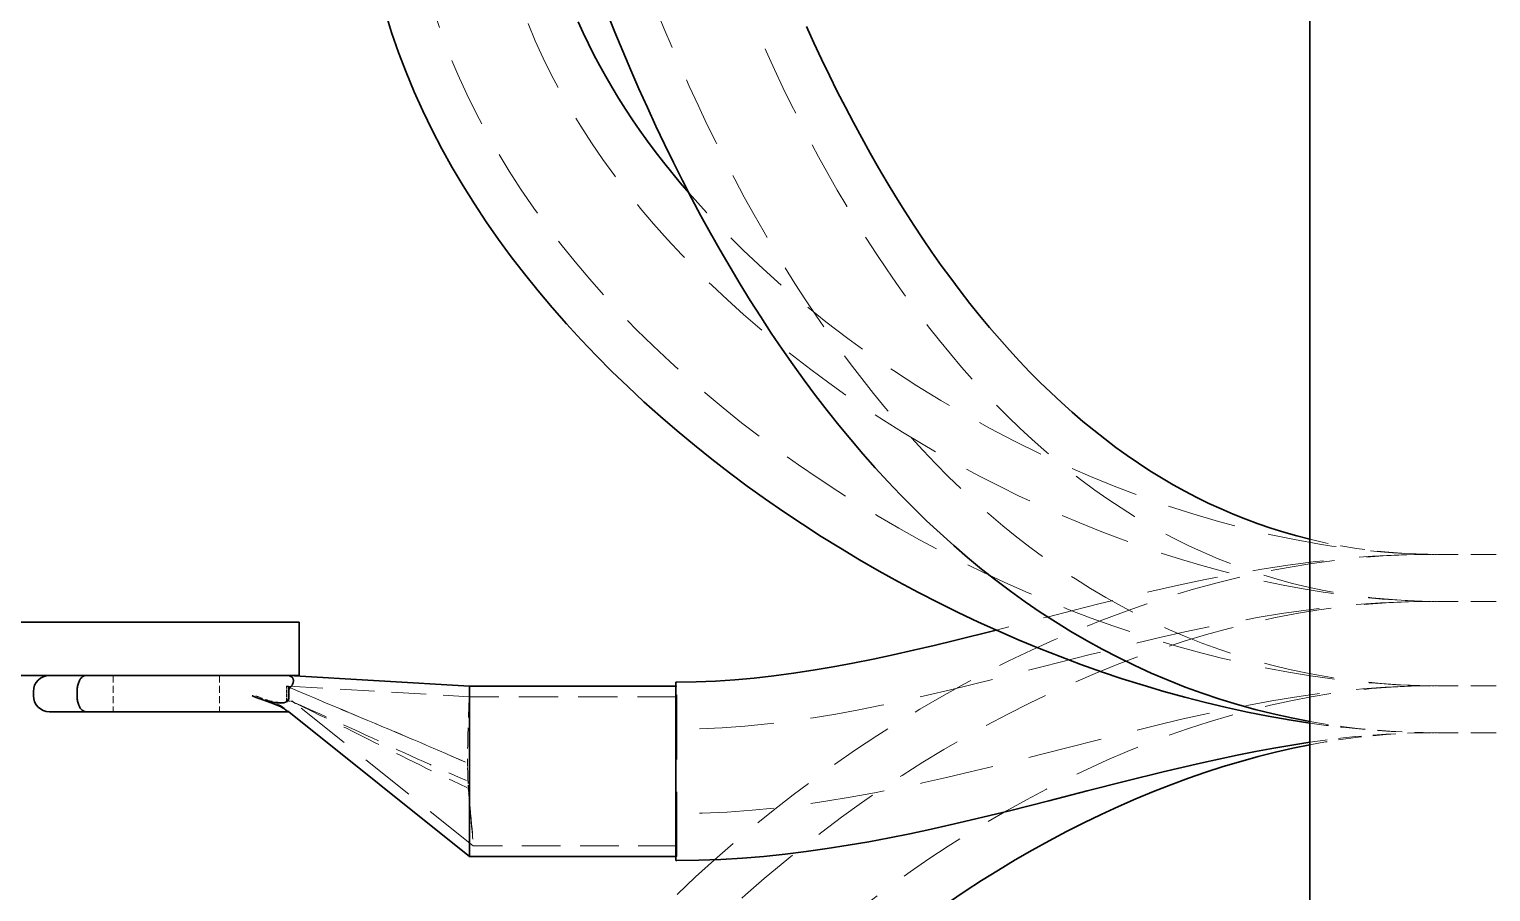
# Model space of a CAD drawing. Header units: millimetres. Extents: x -116965 to 323937, y 291661 to 566926.
# Drawn here: x -25512.6 to -25375.2, y 325313.7 to 325394.7 of the extents above; entities that cross this region are included whole.
import ezdxf

# ---------------------------------------------------------------- set-up
doc = ezdxf.new("R2010")
doc.units = ezdxf.units.MM
doc.linetypes.add('DASHED', pattern=[0.75, 0.5, -0.25])
doc.layers.add('Hidden Edges(Schneider)', color=7, linetype='DASHED', lineweight=18)
doc.layers.add('Visible Edges(Schneider)', color=7, linetype='Continuous', lineweight=35)

msp = doc.modelspace()

# ---------------------------------------------------------------- linework, layer by layer
at = {"layer": 'Hidden Edges(Schneider)', "ltscale": 0.309426}
for p, q in [((-25380.080775, 325345.401279), (-25380.8937, 325345.401279)), ((-25380.080775, 325340.988029), (-25380.8937, 325340.988029)), ((-25380.080775, 325333.050529), (-25380.8937, 325333.050529)), ((-25380.080775, 325328.637279), (-25380.8937, 325328.637279))]:
    msp.add_line(p, q, dxfattribs=at)
at = {"layer": 'Hidden Edges(Schneider)', "ltscale": 4.759339}
for p, q in [((-25367.580775, 325345.401279), (-25380.080775, 325345.401279)), ((-25367.580775, 325340.988029), (-25380.080775, 325340.988029)), ((-25367.580775, 325333.050529), (-25380.080775, 325333.050529)), ((-25367.580775, 325328.637279), (-25380.080775, 325328.637279))]:
    msp.add_line(p, q, dxfattribs=at)
at = {"layer": 'Hidden Edges(Schneider)', "ltscale": 1.294467}
for p, q in [((-25504.737237, 325334.019279), (-25504.737237, 325330.619279)), ((-25494.737237, 325334.019279), (-25494.737237, 325330.619279))]:
    msp.add_line(p, q, dxfattribs=at)
at = {"layer": 'Hidden Edges(Schneider)', "ltscale": 4.950275}
msp.add_line((-25488.266559, 325333.019279), (-25488.442102, 325333.019279), dxfattribs=at)
at = {"layer": 'Hidden Edges(Schneider)', "ltscale": 0.013691}
msp.add_line((-25488.408842, 325333.004936), (-25488.442102, 325333.019279), dxfattribs=at)
at = {"layer": 'Hidden Edges(Schneider)', "ltscale": 0.532957}
for p, q in [((-25488.442101, 325331.619279), (-25488.442101, 325333.019279)), ((-25488.266624, 325333.019279), (-25488.266624, 325331.619279))]:
    msp.add_line(p, q, dxfattribs=at)
at = {"layer": 'Hidden Edges(Schneider)'}
for p, q in [((-25488.408606, 325333.004834), (-25488.408842, 325333.004936)), ((-25491.636527, 325332.103629), (-25491.636756, 325332.103728))]:
    msp.add_line(p, q, dxfattribs=at)
at = {"layer": 'Hidden Edges(Schneider)', "ltscale": 6.483926}
msp.add_line((-25488.266624, 325333.019279), (-25471.266624, 325332.019279), dxfattribs=at)
at = {"layer": 'Hidden Edges(Schneider)', "ltscale": 0.037976}
for p, q in [((-25451.737237, 325333.019279), (-25451.837237, 325333.019279)), ((-25451.737237, 325328.988029), (-25451.837237, 325328.988029)), ((-25451.737237, 325321.050529), (-25451.837237, 325321.050529)), ((-25451.737237, 325317.019279), (-25451.837237, 325317.019279))]:
    msp.add_line(p, q, dxfattribs=at)
at = {"layer": 'Hidden Edges(Schneider)', "ltscale": 12.153163}
msp.add_line((-25451.737237, 325317.019279), (-25451.737237, 325333.019279), dxfattribs=at)
at = {"layer": 'Hidden Edges(Schneider)', "ltscale": 0.012599}
msp.add_line((-25488.408748, 325331.619279), (-25488.442101, 325331.619279), dxfattribs=at)
at = {"layer": 'Hidden Edges(Schneider)', "ltscale": 0.154332}
msp.add_line((-25488.408747, 325331.619279), (-25488.026297, 325331.619279), dxfattribs=at)
at = {"layer": 'Hidden Edges(Schneider)', "ltscale": 5.089106}
msp.add_line((-25487.886293, 325331.619279), (-25488.026297, 325331.619279), dxfattribs=at)
at = {"layer": 'Hidden Edges(Schneider)', "ltscale": 0.133387}
msp.add_line((-25487.886456, 325331.619279), (-25487.612764, 325331.400326), dxfattribs=at)
at = {"layer": 'Hidden Edges(Schneider)', "ltscale": 10.360538}
msp.add_line((-25470.886462, 325318.019284), (-25487.612764, 325331.400326), dxfattribs=at)
at = {"layer": 'Hidden Edges(Schneider)', "ltscale": 7.435814}
msp.add_line((-25451.737237, 325332.019279), (-25471.266624, 325332.019279), dxfattribs=at)
at = {"layer": 'Hidden Edges(Schneider)', "ltscale": 0.02882}
msp.add_line((-25488.237237, 325330.619279), (-25488.302285, 325330.650941), dxfattribs=at)
at = {"layer": 'Hidden Edges(Schneider)', "ltscale": 7.291061}
msp.add_line((-25451.737237, 325318.019279), (-25470.886451, 325318.019279), dxfattribs=at)
at = {"layer": 'Hidden Edges(Schneider)', "ltscale": 13.300804, "flags": 128}
msp.add_lwpolyline([(-25380.080777, 325333.050537), (-25381.906511, 325333.075027), (-25383.713437, 325333.148193), (-25385.501424, 325333.269596), (-25387.270318, 325333.438739), (-25389.020025, 325333.655204), (-25390.750352, 325333.918495), (-25392.461187, 325334.228134), (-25394.152337, 325334.583549), (-25395.823652, 325334.984188), (-25397.474996, 325335.42942), (-25399.106237, 325335.918712), (-25400.717183, 325336.451454), (-25402.30774, 325337.026996), (-25403.877813, 325337.644691), (-25405.427324, 325338.303852), (-25406.956197, 325339.003792), (-25408.464376, 325339.743862), (-25409.951802, 325340.523357), (-25411.418458, 325341.341591), (-25412.864381, 325342.197838), (-25414.289647, 325343.09143), (-25415.694276, 325344.021663), (-25417.078305, 325344.987831), (-25418.441812, 325345.989265), (-25419.78489, 325347.025242), (-25421.107694, 325348.095131), (-25422.410356, 325349.198284), (-25423.693029, 325350.334053), (-25424.955827, 325351.50177), (-25426.198903, 325352.700805), (-25427.422429, 325353.930511), (-25428.626577, 325355.190277), (-25429.811536, 325356.479511), (-25430.97746, 325357.797661), (-25432.124578, 325359.144134), (-25433.253042, 325360.51836), (-25434.363042, 325361.919727), (-25435.45477, 325363.347683), (-25436.528407, 325364.801655), (-25437.584144, 325366.281128), (-25438.622152, 325367.785549), (-25439.642612, 325369.314422), (-25440.645705, 325370.867214), (-25441.631604, 325372.44339), (-25442.60048, 325374.042415), (-25443.552514, 325375.663814), (-25444.487878, 325377.307014), (-25445.406753, 325378.9715), (-25446.309291, 325380.656795), (-25447.195655, 325382.362404), (-25448.065997, 325384.08781), (-25448.92048, 325385.832519), (-25449.759246, 325387.596016), (-25450.582458, 325389.377823), (-25451.390268, 325391.177406), (-25452.182809, 325392.994308), (-25452.960244, 325394.828033), (-25453.722688, 325396.678047), (-25454.470302, 325398.543892), (-25455.20321, 325400.425052), (-25455.921575, 325402.321033), (-25456.62552, 325404.231357), (-25457.990657, 325408.093033), (-25459.299632, 325412.006092), (-25460.553447, 325415.966606), (-25461.753093, 325419.970588), (-25462.899591, 325424.01411), (-25463.993913, 325428.093185), (-25465.036994, 325432.203846), (-25466.029731, 325436.342125), (-25466.973039, 325440.504036), (-25467.867814, 325444.685554), (-25468.714963, 325448.882751), (-25469.515382, 325453.091621), (-25470.269967, 325457.308159), (-25470.979568, 325461.528358), (-25471.645032, 325465.748214), (-25472.267219, 325469.96376), (-25472.846996, 325474.170913), (-25473.385211, 325478.365669), (-25473.882715, 325482.544098), (-25474.340345, 325486.702118), (-25474.758941, 325490.835685), (-25475.139314, 325494.940834), (-25475.482312, 325499.013557), (-25475.788757, 325503.049812), (-25476.059486, 325507.045555), (-25476.295329, 325510.99678), (-25476.497089, 325514.899482), (-25476.665584, 325518.749695), (-25476.801625, 325522.543373), (-25476.906024, 325526.27655), (-25476.979591, 325529.945259), (-25477.005073, 325531.75415), (-25477.023135, 325533.545456), (-25477.033902, 325535.318641), (-25477.037469, 325537.073173)], dxfattribs=at)
at = {"layer": 'Hidden Edges(Schneider)', "ltscale": 13.375925, "flags": 128}
msp.add_lwpolyline([(-25380.080777, 325340.988025), (-25381.692945, 325341.009617), (-25383.284169, 325341.07399), (-25384.854795, 325341.180591), (-25386.405145, 325341.328869), (-25387.935563, 325341.51823), (-25389.446412, 325341.748142), (-25390.938016, 325342.01807), (-25392.410775, 325342.327537), (-25393.865014, 325342.676124), (-25395.301114, 325343.063354), (-25396.7194, 325343.488826), (-25398.120214, 325343.952083), (-25399.503919, 325344.452743), (-25400.870782, 325344.990463), (-25402.22109, 325345.56488), (-25403.555089, 325346.17567), (-25404.873086, 325346.822452), (-25406.175309, 325347.504902), (-25407.462007, 325348.222713), (-25408.733312, 325348.975544), (-25409.989377, 325349.763069), (-25411.230375, 325350.584984), (-25412.456456, 325351.440925), (-25413.667756, 325352.33057), (-25414.864389, 325353.253612), (-25416.046411, 325354.209652), (-25417.213861, 325355.198326), (-25418.366834, 325356.219253), (-25419.505368, 325357.272072), (-25420.629522, 325358.356418), (-25421.73937, 325359.471893), (-25422.834893, 325360.618076), (-25423.916131, 325361.794529), (-25424.983102, 325363.000812), (-25426.035825, 325364.236488), (-25427.074319, 325365.501098), (-25428.098584, 325366.794224), (-25429.108678, 325368.115387), (-25430.104581, 325369.464168), (-25431.086313, 325370.840034), (-25432.05391, 325372.242527), (-25433.007394, 325373.671093), (-25433.946782, 325375.125293), (-25434.872113, 325376.604595), (-25435.783406, 325378.108501), (-25436.680681, 325379.636535), (-25437.563974, 325381.188183), (-25438.433305, 325382.762928), (-25439.288722, 325384.360256), (-25440.130264, 325385.979652), (-25440.957996, 325387.620582), (-25441.771938, 325389.282531), (-25442.572156, 325390.964966), (-25443.35869, 325392.66737), (-25444.131595, 325394.389229), (-25444.89092, 325396.130008), (-25445.636741, 325397.889175), (-25446.369106, 325399.666195), (-25447.08809, 325401.460571), (-25447.793742, 325403.271732), (-25448.48612, 325405.099182), (-25449.165288, 325406.942386), (-25450.484334, 325410.673942), (-25451.751491, 325414.462146), (-25452.967368, 325418.302784), (-25454.132587, 325422.19162), (-25455.247756, 325426.124439), (-25456.313497, 325430.097007), (-25457.330514, 325434.105129), (-25458.299514, 325438.144588), (-25459.221212, 325442.211189), (-25460.096322, 325446.300697), (-25460.925552, 325450.408973), (-25461.709625, 325454.531784), (-25462.449266, 325458.664932), (-25463.145238, 325462.804222), (-25463.798314, 325466.945533), (-25464.409238, 325471.084671), (-25464.978782, 325475.217437), (-25465.507699, 325479.339676), (-25465.996753, 325483.447189), (-25466.446744, 325487.535858), (-25466.858436, 325491.601448), (-25467.232629, 325495.639877), (-25467.570106, 325499.646873), (-25467.871639, 325503.618355), (-25468.138038, 325507.550125), (-25468.370076, 325511.438026), (-25468.568555, 325515.277862), (-25468.734294, 325519.065475), (-25468.868085, 325522.796669), (-25468.970748, 325526.467209), (-25469.043075, 325530.072937), (-25469.068118, 325531.850204), (-25469.085885, 325533.609657), (-25469.096471, 325535.350837), (-25469.099971, 325537.073173)], dxfattribs=at)
at = {"layer": 'Hidden Edges(Schneider)', "ltscale": 13.185227, "flags": 128}
msp.add_lwpolyline([(-25380.080777, 325333.050537), (-25382.067224, 325333.077602), (-25384.067937, 325333.158207), (-25386.081525, 325333.291435), (-25388.106652, 325333.476333), (-25390.141946, 325333.712005), (-25392.186071, 325333.997535), (-25394.237653, 325334.332027), (-25396.295377, 325334.714679), (-25398.35785, 325335.144729), (-25400.423738, 325335.621376), (-25402.491666, 325336.143799), (-25404.560262, 325336.711235), (-25406.62819, 325337.322902), (-25408.69404, 325337.978077), (-25410.756437, 325338.676052), (-25412.81397, 325339.416103), (-25414.865247, 325340.197525), (-25416.908895, 325341.019592), (-25418.943483, 325341.881618), (-25420.967618, 325342.782879), (-25422.97989, 325343.722763), (-25424.978849, 325344.700565), (-25426.963083, 325345.715637), (-25428.931142, 325346.76733), (-25430.881635, 325347.854976), (-25432.813112, 325348.977909), (-25434.724122, 325350.135498), (-25436.613199, 325351.327152), (-25438.4789, 325352.552242), (-25440.319778, 325353.810157), (-25442.134353, 325355.100269), (-25443.921195, 325356.421947), (-25445.678807, 325357.774639), (-25447.405721, 325359.157753), (-25449.100419, 325360.570717), (-25450.761415, 325362.012977), (-25452.38722, 325363.483963), (-25453.976327, 325364.983082), (-25455.52725, 325366.509819), (-25457.038413, 325368.06364), (-25458.508264, 325369.644012), (-25459.935228, 325371.250438), (-25461.317731, 325372.882404), (-25462.65422, 325374.539375), (-25463.943111, 325376.220836), (-25465.182754, 325377.92633), (-25466.371442, 325379.655342), (-25467.507449, 325381.407337), (-25468.589088, 325383.18182), (-25469.614621, 325384.978294), (-25470.582362, 325386.796226), (-25471.490461, 325388.635101), (-25472.337047, 325390.494289), (-25473.120214, 325392.373142), (-25473.838063, 325394.271011), (-25474.488717, 325396.187286), (-25475.070201, 325398.121204), (-25475.580522, 325400.071907), (-25476.017705, 325402.038459), (-25476.379749, 325404.019947), (-25476.664668, 325406.015377), (-25476.777593, 325407.017956), (-25476.870519, 325408.023567), (-25476.943208, 325409.032039), (-25476.995422, 325410.043258), (-25477.026922, 325411.057014), (-25477.037469, 325412.073192)], dxfattribs=at)
at = {"layer": 'Hidden Edges(Schneider)', "ltscale": 13.311894, "flags": 128}
msp.add_lwpolyline([(-25380.080777, 325340.988025), (-25381.852208, 325341.012249), (-25383.645097, 325341.084575), (-25385.457746, 325341.204529), (-25387.288514, 325341.371669), (-25389.135686, 325341.585502), (-25390.997602, 325341.84555), (-25392.872545, 325342.151317), (-25394.758855, 325342.502174), (-25396.654855, 325342.897529), (-25398.558866, 325343.336811), (-25400.469209, 325343.81937), (-25402.384187, 325344.344635), (-25404.302179, 325344.911976), (-25406.221486, 325345.520725), (-25408.140508, 325346.170196), (-25410.057565, 325346.859722), (-25411.971017, 325347.588596), (-25413.879262, 325348.35617), (-25415.780603, 325349.161739), (-25417.673475, 325350.004596), (-25419.556218, 325350.883999), (-25421.427251, 325351.79924), (-25423.284951, 325352.749557), (-25425.127717, 325353.734264), (-25426.953927, 325354.752578), (-25428.761979, 325355.803776), (-25430.550309, 325356.887111), (-25432.317315, 325358.001766), (-25434.061414, 325359.146995), (-25435.781032, 325360.322017), (-25437.474595, 325361.526031), (-25439.140521, 325362.758293), (-25440.777236, 325364.017982), (-25442.383205, 325365.304279), (-25443.956891, 325366.616344), (-25445.496751, 325367.953357), (-25447.00123, 325369.314518), (-25448.468801, 325370.698948), (-25449.89792, 325372.105846), (-25451.287118, 325373.534317), (-25452.634927, 325374.983501), (-25453.939868, 325376.452503), (-25455.200483, 325377.940464), (-25456.415302, 325379.446487), (-25457.582847, 325380.969696), (-25458.701764, 325382.509174), (-25459.7707, 325384.064064), (-25460.788347, 325385.633449), (-25461.75336, 325387.216472), (-25462.664443, 325388.812237), (-25463.520252, 325390.419845), (-25464.319574, 325392.03844), (-25465.061275, 325393.667278), (-25465.74422, 325395.305595), (-25466.367246, 325396.95261), (-25466.929227, 325398.607616), (-25467.429076, 325400.269909), (-25467.865764, 325401.938991), (-25468.238231, 325403.614406), (-25468.545438, 325405.295639), (-25468.786327, 325406.982307), (-25468.95981, 325408.67424), (-25469.064742, 325410.371246), (-25469.099971, 325412.073192)], dxfattribs=at)
at = {"layer": 'Hidden Edges(Schneider)', "ltscale": 12.976863, "flags": 128}
msp.add_lwpolyline([(-25380.080777, 325345.401287), (-25381.161748, 325345.41111), (-25382.253953, 325345.440502), (-25383.356897, 325345.489387), (-25384.470006, 325345.557632), (-25385.592786, 325345.64516), (-25386.724702, 325345.751857), (-25387.86522, 325345.877628), (-25389.013826, 325346.022377), (-25390.169984, 325346.185989), (-25391.333181, 325346.368389), (-25393.678571, 325346.789055), (-25396.045762, 325347.283592), (-25398.430558, 325347.851181), (-25400.828725, 325348.491001), (-25403.236047, 325349.201717), (-25405.648462, 325349.981689), (-25408.06204, 325350.829315), (-25410.472814, 325351.743011), (-25412.876817, 325352.721176), (-25415.270082, 325353.762207), (-25417.648641, 325354.864521), (-25420.008565, 325356.026516), (-25422.345849, 325357.246589), (-25424.656583, 325358.523159), (-25426.936914, 325359.854316), (-25429.183179, 325361.23806), (-25431.391736, 325362.672329), (-25433.558904, 325364.155101), (-25435.68102, 325365.684318), (-25437.754422, 325367.257919), (-25439.775459, 325368.873882), (-25441.740466, 325370.530147), (-25443.645765, 325372.224693), (-25445.487787, 325373.955345), (-25447.263261, 325375.719566), (-25448.968955, 325377.514991), (-25450.601617, 325379.339199)], dxfattribs=at)
at = {"layer": 'Hidden Edges(Schneider)', "ltscale": 4.671872, "flags": 128}
msp.add_lwpolyline([(-25380.080777, 325345.401287), (-25381.684266, 325345.424118), (-25383.262216, 325345.492229), (-25384.815427, 325345.605011), (-25386.344644, 325345.761833), (-25387.850648, 325345.962124), (-25389.334241, 325346.205253), (-25390.796186, 325346.490612), (-25392.237245, 325346.817608)], dxfattribs=at)
at = {"layer": 'Hidden Edges(Schneider)', "ltscale": 12.065651, "flags": 128}
msp.add_lwpolyline([(-25380.893708, 325345.401287), (-25383.120729, 325345.366173), (-25385.351125, 325345.261879), (-25387.583715, 325345.089931), (-25389.817315, 325344.851837), (-25392.050763, 325344.549103), (-25394.282838, 325344.183273), (-25396.512414, 325343.755874), (-25398.738252, 325343.268394), (-25400.959226, 325342.722397), (-25403.174154, 325342.119369), (-25405.382005, 325341.460628), (-25407.581807, 325340.747242), (-25409.772531, 325339.980449), (-25411.953069, 325339.161415), (-25414.122392, 325338.291321), (-25416.279413, 325337.371349), (-25418.423082, 325336.402664), (-25420.552312, 325335.386333), (-25422.665979, 325334.323387), (-25424.762994, 325333.214836), (-25426.842214, 325332.06171), (-25428.902551, 325330.86502), (-25430.94288, 325329.625797), (-25432.962056, 325328.345012), (-25434.958917, 325327.023601), (-25436.932288, 325325.662479), (-25438.880969, 325324.262542), (-25440.803796, 325322.824707), (-25442.699577, 325321.349926), (-25444.567138, 325319.839077), (-25446.405231, 325318.293018), (-25448.212606, 325316.71257)], dxfattribs=at)
at = {"layer": 'Hidden Edges(Schneider)', "ltscale": 13.448054, "flags": 128}
msp.add_lwpolyline([(-25380.893708, 325345.401287), (-25382.26719, 325345.38969), (-25383.63392, 325345.355549), (-25384.993936, 325345.299759), (-25386.347238, 325345.223274), (-25387.693845, 325345.12701), (-25389.033757, 325345.011902), (-25391.693612, 325344.72887), (-25394.326936, 325344.38158), (-25396.933843, 325343.97747), (-25399.51502, 325343.523788), (-25402.071477, 325343.027229), (-25404.604036, 325342.494354), (-25407.113553, 325341.931705), (-25409.60085, 325341.345844), (-25412.066823, 325340.743332), (-25414.51233, 325340.130386), (-25416.937982, 325339.512806), (-25421.732198, 325338.286857)], dxfattribs=at)
at = {"layer": 'Hidden Edges(Schneider)', "ltscale": 12.521972, "flags": 128}
msp.add_lwpolyline([(-25380.893708, 325340.988025), (-25382.982122, 325340.954971), (-25385.078183, 325340.856647), (-25387.180558, 325340.694389), (-25389.287912, 325340.469475), (-25391.398946, 325340.18322), (-25393.512365, 325339.836902), (-25395.626947, 325339.431724), (-25397.741452, 325338.968887), (-25399.854661, 325338.449554), (-25401.965352, 325337.874908), (-25404.072286, 325337.246151), (-25406.17426, 325336.564388), (-25408.270055, 325335.830745), (-25410.358468, 325335.046253), (-25412.43826, 325334.212017), (-25414.508249, 325333.329105), (-25416.567174, 325332.398605), (-25418.613855, 325331.421547), (-25420.647031, 325330.39896), (-25422.665464, 325329.331836), (-25424.667932, 325328.221206), (-25426.653157, 325327.068042), (-25428.61992, 325325.873375), (-25430.56698, 325324.638176), (-25432.493078, 325323.363437), (-25434.396917, 325322.050113), (-25436.277238, 325320.699157), (-25438.132774, 325319.311542), (-25439.962236, 325317.888183), (-25441.764346, 325316.430073), (-25443.537837, 325314.938125), (-25445.281392, 325313.413295), (-25446.993715, 325311.85646), (-25448.673469, 325310.268573), (-25450.319368, 325308.650512), (-25451.930095, 325307.003212), (-25453.504335, 325305.327587), (-25455.040752, 325303.624496), (-25456.537992, 325301.894855), (-25457.994682, 325300.139522), (-25459.409477, 325298.359356), (-25460.781003, 325296.555252), (-25462.107917, 325294.728088), (-25463.388826, 325292.878685), (-25464.622298, 325291.007938), (-25465.806886, 325289.116668), (-25466.941158, 325287.205715), (-25468.023664, 325285.275955), (-25469.052955, 325283.328209), (-25470.027581, 325281.363334), (-25470.945998, 325279.382162), (-25471.806623, 325277.385597), (-25472.6079, 325275.374498), (-25473.348228, 325273.349771), (-25474.026052, 325271.312284), (-25474.63977, 325269.262924), (-25475.187684, 325267.202682), (-25475.668098, 325265.13258), (-25476.079322, 325263.053646), (-25476.41966, 325260.966901), (-25476.687366, 325258.873443), (-25476.880723, 325256.77453), (-25476.997997, 325254.671421), (-25477.037469, 325252.565365)], dxfattribs=at)
at = {"layer": 'Hidden Edges(Schneider)', "ltscale": 13.98527, "flags": 128}
for points in [[(-25380.893708, 325340.988025), (-25383.262407, 325340.951824), (-25385.616971, 325340.8465), (-25387.957669, 325340.677089), (-25390.284768, 325340.448532), (-25392.598554, 325340.165844), (-25394.899312, 325339.834022), (-25397.187387, 325339.458027), (-25399.46335, 325339.042701), (-25401.727773, 325338.592739), (-25403.98121, 325338.112793), (-25406.224176, 325337.607574), (-25408.457223, 325337.081718), (-25412.895757, 325335.986747), (-25417.300855, 325334.863949), (-25421.676179, 325333.748474), (-25426.02522, 325332.675457), (-25428.190862, 325332.16568), (-25430.351068, 325331.67921), (-25432.506143, 325331.220169), (-25434.656488, 325330.792713), (-25436.802436, 325330.400905), (-25438.944331, 325330.048866), (-25441.08245, 325329.740562), (-25443.217365, 325329.479789), (-25445.349694, 325329.270344), (-25447.480041, 325329.116039), (-25449.609014, 325329.020672), (-25451.737233, 325328.988037)], [(-25380.893708, 325333.050537), (-25383.021928, 325333.017902), (-25385.150892, 325332.922516), (-25387.281247, 325332.768211), (-25389.413568, 325332.558784), (-25391.548482, 325332.297992), (-25393.686601, 325331.989689), (-25395.828496, 325331.637668), (-25397.974435, 325331.245861), (-25400.12478, 325330.818386), (-25402.279874, 325330.359344), (-25404.440061, 325329.872894), (-25406.605722, 325329.363098), (-25410.954763, 325328.290081), (-25415.330068, 325327.174606), (-25419.735185, 325326.051807), (-25424.173719, 325324.956836), (-25426.406766, 325324.430999), (-25428.649732, 325323.925762), (-25430.90315, 325323.445816), (-25433.167592, 325322.995853), (-25435.443555, 325322.580528), (-25437.73162, 325322.204532), (-25440.032388, 325321.872711), (-25442.346174, 325321.590023), (-25444.673272, 325321.361484), (-25447.013961, 325321.192054), (-25449.368526, 325321.08675), (-25451.737233, 325321.050529)]]:
    msp.add_lwpolyline(points, dxfattribs=at)
at = {"layer": 'Hidden Edges(Schneider)', "ltscale": 0.557454, "flags": 128}
msp.add_lwpolyline([(-25488.027673, 325332.9846), (-25487.989111, 325333.029251), (-25487.954126, 325333.075565), (-25487.922662, 325333.123279), (-25487.894671, 325333.172128), (-25487.870107, 325333.221847), (-25487.849016, 325333.271899), (-25487.831445, 325333.321749), (-25487.817316, 325333.371143), (-25487.806564, 325333.419836), (-25487.799113, 325333.467575), (-25487.794903, 325333.514068), (-25487.793904, 325333.55893), (-25487.796097, 325333.602013), (-25487.801464, 325333.643195), (-25487.809985, 325333.68235), (-25487.821641, 325333.719356), (-25487.836404, 325333.754057), (-25487.85425, 325333.786315), (-25487.87519, 325333.816128), (-25487.899235, 325333.843501), (-25487.926316, 325333.868375), (-25487.956355, 325333.890754), (-25487.989359, 325333.910752), (-25488.025334, 325333.928483)], dxfattribs=at)
at = {"layer": 'Hidden Edges(Schneider)', "ltscale": 0.527458, "flags": 128}
msp.add_lwpolyline([(-25488.409879, 325331.619279), (-25488.409746, 325331.676557), (-25488.409617, 325331.733887), (-25488.409498, 325331.791272), (-25488.409384, 325331.848711), (-25488.409276, 325331.906206), (-25488.409178, 325331.963757), (-25488.409086, 325332.021367), (-25488.409, 325332.079035), (-25488.408921, 325332.136763), (-25488.408849, 325332.194551), (-25488.408785, 325332.2524), (-25488.408728, 325332.310312), (-25488.408678, 325332.368287), (-25488.408635, 325332.426326), (-25488.408599, 325332.484431), (-25488.408571, 325332.542526), (-25488.408549, 325332.60055), (-25488.408537, 325332.658504), (-25488.40853, 325332.716391), (-25488.408532, 325332.77421), (-25488.40854, 325332.831963), (-25488.408554, 325332.889651), (-25488.408578, 325332.947274), (-25488.408606, 325333.004834)], dxfattribs=at)
at = {"layer": 'Hidden Edges(Schneider)', "ltscale": 0.527496, "flags": 128}
msp.add_lwpolyline([(-25488.408842, 325333.004936), (-25488.408797, 325332.947174), (-25488.408754, 325332.889382), (-25488.408716, 325332.831559), (-25488.40868, 325332.773705), (-25488.408649, 325332.715818), (-25488.408621, 325332.657898), (-25488.408597, 325332.599958), (-25488.408578, 325332.542044), (-25488.408561, 325332.484161), (-25488.408547, 325332.426307), (-25488.408537, 325332.368484), (-25488.408532, 325332.310689), (-25488.40853, 325332.252923), (-25488.408532, 325332.195186), (-25488.408537, 325332.137476), (-25488.408547, 325332.079795), (-25488.408559, 325332.02214), (-25488.408575, 325331.964512), (-25488.408594, 325331.90691), (-25488.408618, 325331.849334), (-25488.408644, 325331.791783), (-25488.408675, 325331.734257), (-25488.408711, 325331.676756), (-25488.408747, 325331.619279)], dxfattribs=at)
at = {"layer": 'Hidden Edges(Schneider)', "ltscale": 7.309675, "flags": 128}
msp.add_lwpolyline([(-25488.408842, 325333.004936), (-25487.508946, 325332.620553), (-25486.600728, 325332.234165), (-25485.693522, 325331.849703), (-25484.796698, 325331.471014), (-25483.919654, 325331.101859), (-25483.071811, 325330.745936), (-25482.262602, 325330.406901), (-25481.50146, 325330.088398), (-25480.797804, 325329.794098), (-25480.160001, 325329.527297), (-25479.547277, 325329.270797), (-25478.934281, 325329.013849), (-25478.32077, 325328.756197), (-25477.706499, 325328.497585), (-25477.091227, 325328.237754), (-25476.474705, 325327.976452), (-25475.856788, 325327.713476), (-25475.242861, 325327.451001), (-25474.634764, 325327.189744), (-25474.030655, 325326.928858), (-25473.428686, 325326.667498), (-25472.827013, 325326.404821), (-25472.22379, 325326.13998), (-25471.617186, 325325.872121)], dxfattribs=at)
at = {"layer": 'Hidden Edges(Schneider)', "ltscale": 7.309569, "flags": 128}
msp.add_lwpolyline([(-25471.617186, 325325.872121), (-25472.249704, 325326.150302), (-25472.866578, 325326.420241), (-25473.470786, 325326.683329), (-25474.065321, 325326.940953), (-25474.65318, 325327.194491), (-25475.237365, 325327.44531), (-25475.820883, 325327.694769), (-25476.406741, 325327.944225), (-25476.99795, 325328.195026), (-25477.597523, 325328.448525), (-25478.208468, 325328.706075), (-25478.833797, 325328.969035), (-25479.476516, 325329.238777), (-25480.139625, 325329.516682), (-25480.833805, 325329.807371), (-25481.572078, 325330.116468), (-25482.349272, 325330.442027), (-25483.159781, 325330.781955), (-25483.997989, 325331.134172), (-25484.858287, 325331.496581), (-25485.735073, 325331.867054), (-25486.622763, 325332.243416), (-25487.515788, 325332.623439), (-25488.408606, 325333.004834)], dxfattribs=at)
at = {"layer": 'Hidden Edges(Schneider)', "ltscale": 0.201338, "flags": 128}
msp.add_lwpolyline([(-25488.027673, 325332.9846), (-25488.04231, 325332.968436), (-25488.056624, 325332.951986), (-25488.070593, 325332.935252), (-25488.084188, 325332.918236), (-25488.097387, 325332.900939), (-25488.110159, 325332.883362), (-25488.122483, 325332.865507), (-25488.134334, 325332.847366), (-25488.145712, 325332.828904), (-25488.156584, 325332.810118), (-25488.166919, 325332.791014), (-25488.17668, 325332.771593), (-25488.18584, 325332.75186), (-25488.194361, 325332.731816), (-25488.20221, 325332.711467), (-25488.209357, 325332.690815), (-25488.215769, 325332.669864), (-25488.221398, 325332.648673), (-25488.226192, 325332.627367), (-25488.230138, 325332.605953), (-25488.233228, 325332.584434), (-25488.235448, 325332.562813), (-25488.236788, 325332.541093), (-25488.237238, 325332.519279)], dxfattribs=at)
at = {"layer": 'Hidden Edges(Schneider)', "ltscale": 12.570471, "flags": 128}
msp.add_lwpolyline([(-25380.893708, 325333.050537), (-25382.732221, 325333.021373), (-25384.585763, 325332.934379), (-25386.452981, 325332.79026), (-25388.332444, 325332.589683), (-25390.222818, 325332.333336), (-25392.122651, 325332.021961), (-25394.030458, 325331.656341), (-25395.944787, 325331.237278), (-25397.864171, 325330.765609), (-25399.787103, 325330.242119), (-25401.712114, 325329.667644), (-25403.637716, 325329.043045), (-25405.562402, 325328.369217), (-25407.484704, 325327.647114), (-25409.403135, 325326.877632), (-25411.316186, 325326.061706), (-25413.22239, 325325.200252), (-25415.12024, 325324.294204), (-25417.008306, 325323.344555), (-25418.88508, 325322.352314), (-25420.749131, 325321.318435), (-25422.598974, 325320.24395), (-25424.433175, 325319.129848), (-25426.250268, 325317.977104), (-25428.048784, 325316.786747), (-25429.82731, 325315.559845), (-25431.584417, 325314.297409), (-25433.318673, 325313.000507), (-25435.02865, 325311.67015), (-25436.712915, 325310.307407), (-25438.370048, 325308.913326), (-25439.998657, 325307.488975), (-25441.597329, 325306.035461), (-25443.164693, 325304.553833), (-25444.699336, 325303.045196), (-25446.199876, 325301.51062), (-25447.66492, 325299.95121), (-25449.093095, 325298.368053), (-25450.483056, 325296.762294), (-25451.833459, 325295.135059), (-25453.142968, 325293.487434), (-25454.41022, 325291.820564), (-25455.633889, 325290.135593), (-25456.81264, 325288.433628), (-25457.945215, 325286.715831), (-25459.030334, 325284.983349), (-25460.066749, 325283.237343), (-25461.053201, 325281.478958), (-25461.988422, 325279.709339), (-25462.871162, 325277.929649), (-25463.700277, 325276.141042), (-25464.474612, 325274.344616), (-25465.193063, 325272.541494), (-25465.854484, 325270.732803), (-25466.45775, 325268.919639), (-25467.001754, 325267.103119), (-25467.485486, 325265.284261), (-25467.907935, 325263.46404), (-25468.2681, 325261.643419), (-25468.56496, 325259.823379), (-25468.797561, 325258.004808), (-25468.964912, 325256.188459), (-25469.066049, 325254.375066), (-25469.099971, 325252.565365)], dxfattribs=at)
at = {"layer": 'Hidden Edges(Schneider)', "ltscale": 1.288667, "flags": 128}
msp.add_lwpolyline([(-25491.325143, 325332.119279), (-25491.188689, 325332.060597), (-25491.052525, 325332.00429), (-25490.916877, 325331.950438), (-25490.781956, 325331.899121), (-25490.647979, 325331.85042), (-25490.515168, 325331.804416), (-25490.383737, 325331.761187), (-25490.253904, 325331.720815), (-25490.125885, 325331.68338), (-25489.999898, 325331.648961), (-25489.876161, 325331.617639), (-25489.754892, 325331.589495), (-25489.636305, 325331.564608), (-25489.520619, 325331.543059), (-25489.405039, 325331.524485), (-25489.270663, 325331.507067), (-25489.120186, 325331.4937), (-25488.960901, 325331.488087), (-25488.800116, 325331.49393), (-25488.645132, 325331.514931), (-25488.496783, 325331.557351), (-25488.363765, 325331.631665), (-25488.269072, 325331.747328), (-25488.237238, 325331.893646)], dxfattribs=at)
at = {"layer": 'Hidden Edges(Schneider)', "ltscale": 1.451882, "flags": 128}
msp.add_lwpolyline([(-25491.325143, 325332.119279), (-25491.14866, 325332.043466), (-25490.974965, 325331.9715), (-25490.801332, 325331.901772), (-25490.628023, 325331.833939), (-25490.456207, 325331.768026), (-25490.287054, 325331.704054), (-25490.121734, 325331.642046), (-25489.961419, 325331.582024), (-25489.807279, 325331.524013), (-25489.660485, 325331.468033), (-25489.522207, 325331.414108), (-25489.392474, 325331.361793), (-25489.26508, 325331.307902), (-25489.140823, 325331.251755), (-25489.020348, 325331.192317), (-25488.905478, 325331.128895), (-25488.7989, 325331.061562), (-25488.703256, 325330.991538), (-25488.620105, 325330.921805), (-25488.546703, 325330.853645), (-25488.481202, 325330.790254), (-25488.420561, 325330.733884), (-25488.361531, 325330.686548), (-25488.300872, 325330.650257)], dxfattribs=at)
at = {"layer": 'Hidden Edges(Schneider)', "ltscale": 7.245295, "flags": 128}
msp.add_lwpolyline([(-25488.026297, 325331.619279), (-25487.076977, 325331.198969), (-25486.177824, 325330.798125), (-25485.325091, 325330.415443), (-25484.515023, 325330.049605), (-25483.74388, 325329.699279), (-25483.007922, 325329.363114), (-25482.303422, 325329.039745), (-25481.626659, 325328.72779), (-25480.973914, 325328.425854), (-25480.34148, 325328.132535), (-25479.725642, 325327.846425), (-25479.122691, 325327.566121), (-25478.528915, 325327.290233), (-25477.940583, 325327.017387), (-25477.353964, 325326.746236), (-25476.765309, 325326.475464), (-25476.170852, 325326.203781), (-25475.566828, 325325.929922), (-25474.949463, 325325.65263), (-25474.314986, 325325.370647), (-25473.659637, 325325.082704), (-25472.979665, 325324.78751), (-25472.271331, 325324.483764), (-25471.530917, 325324.170162)], dxfattribs=at)
at = {"layer": 'Hidden Edges(Schneider)', "ltscale": 7.371637, "flags": 128}
msp.add_lwpolyline([(-25488.006859, 325331.619279), (-25487.048328, 325331.152063), (-25486.135323, 325330.70509), (-25485.264833, 325330.277142), (-25484.433849, 325329.866997), (-25483.639369, 325329.473424), (-25482.87839, 325329.095182), (-25482.147911, 325328.731026), (-25481.444941, 325328.379703), (-25480.766483, 325328.039952), (-25480.109544, 325327.710514), (-25479.471135, 325327.390128), (-25478.848264, 325327.077536), (-25478.23793, 325326.77149), (-25477.637134, 325326.47075), (-25477.042864, 325326.174091), (-25476.452108, 325325.880301), (-25475.861843, 325325.588181), (-25475.269048, 325325.296537), (-25474.670699, 325325.004176), (-25474.063776, 325324.7099), (-25473.445266, 325324.412494), (-25472.812171, 325324.110729), (-25472.161494, 325323.803359), (-25471.490264, 325323.489131)], dxfattribs=at)
at = {"layer": 'Hidden Edges(Schneider)', "ltscale": 5.060798, "flags": 128}
msp.add_lwpolyline([(-25487.612765, 325331.400326), (-25487.689784, 325331.461439), (-25487.742672, 325331.491701), (-25487.833095, 325331.533975)], dxfattribs=at)
at = {"layer": 'Hidden Edges(Schneider)', "ltscale": 4.680672, "flags": 128}
msp.add_lwpolyline([(-25487.612765, 325331.400326), (-25487.678056, 325331.452399), (-25487.722671, 325331.479255), (-25487.799533, 325331.518398)], dxfattribs=at)
at = {"layer": 'Hidden Edges(Schneider)', "ltscale": 3.89216, "flags": 128}
msp.add_lwpolyline([(-25471.266631, 325332.019279), (-25471.267185, 325332.006269), (-25471.268878, 325331.967322), (-25471.271665, 325331.902731), (-25471.275501, 325331.812786), (-25471.280338, 325331.697777), (-25471.286128, 325331.557996), (-25471.292824, 325331.393732), (-25471.300358, 325331.205617), (-25471.308601, 325330.994971), (-25471.317437, 325330.762534), (-25471.326754, 325330.509009), (-25471.336438, 325330.235102), (-25471.346374, 325329.941518), (-25471.356445, 325329.629075), (-25471.36647, 325329.299956), (-25471.37631, 325328.955567), (-25471.385843, 325328.596921), (-25471.394948, 325328.225031), (-25471.403502, 325327.840909), (-25471.411386, 325327.44557), (-25471.418466, 325327.040949), (-25471.424617, 325326.629498), (-25471.429742, 325326.212396), (-25471.433741, 325325.790811)], dxfattribs=at)
at = {"layer": 'Hidden Edges(Schneider)', "ltscale": 0.127761, "flags": 128}
msp.add_lwpolyline([(-25488.315859, 325330.654013), (-25488.30962, 325330.651292), (-25488.303614, 325330.648669), (-25488.297847, 325330.646146), (-25488.29232, 325330.643724), (-25488.287037, 325330.641405), (-25488.281999, 325330.639191), (-25488.277214, 325330.637083), (-25488.272681, 325330.635084), (-25488.268407, 325330.633195), (-25488.264392, 325330.631418), (-25488.260641, 325330.629755), (-25488.257158, 325330.628207), (-25488.253947, 325330.626777), (-25488.251016, 325330.625471), (-25488.248375, 325330.62429), (-25488.246017, 325330.623235), (-25488.243945, 325330.622305), (-25488.242154, 325330.6215), (-25488.240643, 325330.62082), (-25488.239413, 325330.620264), (-25488.238456, 325330.619832), (-25488.237777, 325330.619524), (-25488.237372, 325330.61934), (-25488.237236, 325330.619278)], dxfattribs=at)
at = {"layer": 'Hidden Edges(Schneider)', "ltscale": 0.119471, "flags": 128}
msp.add_lwpolyline([(-25488.237238, 325330.619279), (-25488.237355, 325330.619337), (-25488.237705, 325330.619512), (-25488.238292, 325330.619803), (-25488.239107, 325330.620207), (-25488.240154, 325330.620726), (-25488.24143, 325330.621357), (-25488.242934, 325330.622099), (-25488.244663, 325330.622952), (-25488.246618, 325330.623914), (-25488.248797, 325330.624985), (-25488.251195, 325330.626163), (-25488.253818, 325330.627447), (-25488.256657, 325330.628836), (-25488.259714, 325330.63033), (-25488.262978, 325330.631921), (-25488.266442, 325330.633607), (-25488.270102, 325330.635386), (-25488.273952, 325330.637255), (-25488.277991, 325330.639213), (-25488.282213, 325330.641257), (-25488.286617, 325330.643385), (-25488.291197, 325330.645597), (-25488.295951, 325330.647888), (-25488.300872, 325330.650257)], dxfattribs=at)
at = {"layer": 'Hidden Edges(Schneider)', "ltscale": 4.65238, "flags": 128}
msp.add_lwpolyline([(-25380.080777, 325328.637275), (-25381.641237, 325328.654079), (-25383.190423, 325328.704319), (-25384.728147, 325328.787822), (-25386.254159, 325328.904342), (-25387.768308, 325329.053707), (-25389.270345, 325329.235668), (-25390.760061, 325329.450054), (-25392.237245, 325329.696674)], dxfattribs=at)
at = {"layer": 'Hidden Edges(Schneider)', "ltscale": 4.64569, "flags": 128}
msp.add_lwpolyline([(-25380.080777, 325328.637275), (-25381.584455, 325328.651943), (-25383.093511, 325328.69564), (-25384.607564, 325328.767967), (-25386.126138, 325328.868465), (-25387.648813, 325328.996715), (-25389.175187, 325329.152298), (-25390.704805, 325329.334774), (-25392.237245, 325329.543743)], dxfattribs=at)
at = {"layer": 'Hidden Edges(Schneider)', "ltscale": 4.340444, "flags": 128}
msp.add_lwpolyline([(-25380.893708, 325328.637275), (-25382.294484, 325328.622074), (-25383.699609, 325328.577156), (-25385.109369, 325328.503627), (-25386.52403, 325328.402595), (-25387.943879, 325328.275127), (-25389.369165, 325328.122329), (-25390.800191, 325327.94527), (-25392.237245, 325327.745075)], dxfattribs=at)
at = {"layer": 'Hidden Edges(Schneider)', "ltscale": 4.347682, "flags": 128}
msp.add_lwpolyline([(-25380.893708, 325328.637275), (-25382.272168, 325328.619404), (-25383.663541, 325328.56596), (-25385.067006, 325328.477173), (-25386.481763, 325328.353328), (-25387.906972, 325328.194656), (-25389.341832, 325328.001423), (-25390.785524, 325327.773876), (-25392.237245, 325327.512264)], dxfattribs=at)
at = {"layer": 'Hidden Edges(Schneider)', "ltscale": 0.641942, "flags": 128}
msp.add_lwpolyline([(-25471.433741, 325325.790811), (-25471.431391, 325325.721055), (-25471.42907, 325325.651233), (-25471.42678, 325325.581352), (-25471.42452, 325325.511416), (-25471.422291, 325325.44143), (-25471.420093, 325325.371401), (-25471.417927, 325325.301333), (-25471.415793, 325325.231232), (-25471.413692, 325325.161103), (-25471.411624, 325325.090951), (-25471.40959, 325325.020781), (-25471.40759, 325324.950599), (-25471.405624, 325324.880411), (-25471.403693, 325324.810221), (-25471.401798, 325324.740034), (-25471.399938, 325324.669857), (-25471.398114, 325324.599694), (-25471.396327, 325324.52955), (-25471.394578, 325324.459431), (-25471.392867, 325324.389343), (-25471.391193, 325324.31929), (-25471.389557, 325324.249278), (-25471.387961, 325324.179312), (-25471.386403, 325324.109397)], dxfattribs=at)
at = {"layer": 'Hidden Edges(Schneider)', "ltscale": 0.321406, "flags": 128}
msp.add_lwpolyline([(-25471.407527, 325324.948767), (-25471.40859, 325324.983947), (-25471.409657, 325325.019124), (-25471.410725, 325325.054299), (-25471.411798, 325325.08947), (-25471.412872, 325325.124638), (-25471.413949, 325325.159801), (-25471.415029, 325325.194958), (-25471.416111, 325325.23011), (-25471.417196, 325325.265255), (-25471.418283, 325325.300392), (-25471.419373, 325325.335522), (-25471.420466, 325325.370643), (-25471.42156, 325325.405755), (-25471.422657, 325325.440856), (-25471.423755, 325325.475948), (-25471.424856, 325325.511027), (-25471.42596, 325325.546095), (-25471.427065, 325325.58115), (-25471.428173, 325325.616192), (-25471.429281, 325325.65122), (-25471.430394, 325325.686233), (-25471.431507, 325325.721231), (-25471.432622, 325325.756212), (-25471.433739, 325325.791177)], dxfattribs=at)
at = {"layer": 'Hidden Edges(Schneider)', "ltscale": 0.583476, "flags": 128}
msp.add_lwpolyline([(-25471.364663, 325323.430643), (-25471.366294, 325323.492814), (-25471.367939, 325323.555127), (-25471.369599, 325323.617578), (-25471.371274, 325323.680163), (-25471.372965, 325323.742879), (-25471.374669, 325323.805722), (-25471.376388, 325323.868688), (-25471.378122, 325323.931774), (-25471.379869, 325323.994975), (-25471.381631, 325324.058288), (-25471.383406, 325324.121688), (-25471.385194, 325324.185137), (-25471.386994, 325324.248628), (-25471.388805, 325324.31216), (-25471.390629, 325324.375726), (-25471.392464, 325324.439324), (-25471.394309, 325324.50295), (-25471.396166, 325324.566599), (-25471.398034, 325324.630268), (-25471.399913, 325324.693952), (-25471.401801, 325324.757649), (-25471.4037, 325324.821352), (-25471.405609, 325324.88506), (-25471.407527, 325324.948767)], dxfattribs=at)
at = {"layer": 'Hidden Edges(Schneider)', "ltscale": 0.741282, "flags": 128}
msp.add_lwpolyline([(-25471.237238, 325322.243811), (-25471.243844, 325322.31834), (-25471.250444, 325322.393229), (-25471.257035, 325322.46847), (-25471.26361, 325322.544055), (-25471.270168, 325322.619964), (-25471.276701, 325322.696168), (-25471.283205, 325322.772659), (-25471.289678, 325322.84943), (-25471.296115, 325322.926472), (-25471.302513, 325323.003778), (-25471.308869, 325323.081339), (-25471.31518, 325323.15915), (-25471.321442, 325323.237201), (-25471.327654, 325323.315484), (-25471.333812, 325323.393993), (-25471.339911, 325323.472718), (-25471.345953, 325323.551653), (-25471.351934, 325323.630789), (-25471.357849, 325323.710119), (-25471.3637, 325323.789635), (-25471.369481, 325323.869328), (-25471.375194, 325323.949192), (-25471.380836, 325324.029217), (-25471.386403, 325324.109397)], dxfattribs=at)
at = {"layer": 'Hidden Edges(Schneider)', "ltscale": 0.604199, "flags": 128}
msp.add_lwpolyline([(-25471.364663, 325323.430643), (-25471.359717, 325323.366507), (-25471.354727, 325323.302528), (-25471.349696, 325323.238712), (-25471.344624, 325323.175062), (-25471.339513, 325323.111582), (-25471.334365, 325323.048277), (-25471.329179, 325322.985152), (-25471.32396, 325322.922209), (-25471.318707, 325322.859453), (-25471.313423, 325322.796889), (-25471.30811, 325322.734521), (-25471.302768, 325322.672352), (-25471.297401, 325322.610387), (-25471.292011, 325322.54863), (-25471.286597, 325322.487086), (-25471.281164, 325322.425758), (-25471.275714, 325322.36465), (-25471.270247, 325322.303767), (-25471.264767, 325322.243113), (-25471.259275, 325322.182692), (-25471.253774, 325322.122507), (-25471.248266, 325322.062564), (-25471.242752, 325322.002866), (-25471.237238, 325321.943419)], dxfattribs=at)
at = {"layer": 'Hidden Edges(Schneider)', "ltscale": 6.079625, "flags": 128}
msp.add_lwpolyline([(-25471.237238, 325321.943419), (-25471.182206, 325321.361234), (-25471.129586, 325320.811903), (-25471.081115, 325320.300122), (-25471.037902, 325319.83092), (-25471.00038, 325319.408225), (-25470.968693, 325319.037024), (-25470.942581, 325318.719766), (-25470.921725, 325318.458696), (-25470.905863, 325318.256388), (-25470.894819, 325318.115574), (-25470.888362, 325318.037005), (-25470.886367, 325318.021267), (-25470.888814, 325318.068823), (-25470.895727, 325318.178989), (-25470.907198, 325318.350561), (-25470.923432, 325318.582339), (-25470.944708, 325318.872851), (-25470.971188, 325319.218171), (-25471.0031, 325319.615169), (-25471.040641, 325320.061132), (-25471.083735, 325320.552445), (-25471.131672, 325321.082664), (-25471.183385, 325321.647715), (-25471.237238, 325322.243811)], dxfattribs=at)
at = {"layer": 'Visible Edges(Schneider)'}
for p, q in [((-25392.237237, 325126.019279), (-25392.237237, 325467.019279)), ((-25567.237237, 325339.019279), (-25487.237237, 325339.019279)), ((-25487.237237, 325339.019279), (-25487.237237, 325334.019279)), ((-25487.237237, 325334.019279), (-25567.237237, 325334.019279)), ((-25488.237237, 325334.019279), (-25471.237237, 325333.019279)), ((-25512.237237, 325332.119279), (-25512.237237, 325332.519279)), ((-25508.127762, 325332.519279), (-25508.127762, 325332.119279)), ((-25488.237237, 325331.85882), (-25488.237237, 325332.519279)), ((-25471.237237, 325325.983624), (-25471.237237, 325333.019279)), ((-25451.837237, 325333.019279), (-25471.237237, 325333.019279)), ((-25451.837237, 325316.637279), (-25451.837237, 325333.401279)), ((-25451.737237, 325333.401279), (-25451.837237, 325333.401279)), ((-25491.636756, 325332.103728), (-25491.672588, 325332.119279)), ((-25491.636526, 325332.103629), (-25491.636757, 325332.103729)), ((-25507.292528, 325330.619279), (-25510.737237, 325330.619279)), ((-25507.292528, 325330.619279), (-25488.237237, 325330.619279)), ((-25488.237237, 325330.619279), (-25488.318071, 325330.654984)), ((-25471.237237, 325317.019279), (-25488.237237, 325330.619279)), ((-25471.237237, 325324.054934), (-25471.237237, 325325.983624)), ((-25471.237237, 325321.847315), (-25471.237237, 325324.054934)), ((-25471.237237, 325317.019279), (-25471.237237, 325321.847315)), ((-25451.837237, 325317.019279), (-25471.237237, 325317.019279)), ((-25451.737237, 325316.637279), (-25451.837237, 325316.637279))]:
    msp.add_line(p, q, dxfattribs=at)
at = {"layer": 'Visible Edges(Schneider)', "flags": 128}
for points in [[(-25392.237245, 325329.696674), (-25393.970548, 325330.030288), (-25395.685445, 325330.40823), (-25397.38165, 325330.829887), (-25399.058839, 325331.294574), (-25400.716726, 325331.801643), (-25402.354985, 325332.350425), (-25403.973352, 325332.940292), (-25405.5715, 325333.570575), (-25407.149144, 325334.240608), (-25408.705961, 325334.94976), (-25410.241681, 325335.697365), (-25411.755983, 325336.482696), (-25413.248712, 325337.304744), (-25414.719926, 325338.162765), (-25416.169721, 325339.055996), (-25417.598172, 325339.983711), (-25419.005319, 325340.945167), (-25420.391256, 325341.939621), (-25421.75604, 325342.966366), (-25423.099748, 325344.02462), (-25424.422475, 325345.113697), (-25425.72426, 325346.232815), (-25427.005197, 325347.381248), (-25428.265363, 325348.558273), (-25429.50493, 325349.763202), (-25430.72426, 325350.995464), (-25431.92362, 325352.254505), (-25433.103219, 325353.539734), (-25434.263288, 325354.850578), (-25435.404063, 325356.186447), (-25436.525775, 325357.546806), (-25437.628661, 325358.931026), (-25438.712941, 325360.338592), (-25439.778901, 325361.76897), (-25440.826751, 325363.221702), (-25441.856719, 325364.696331), (-25442.869035, 325366.192379), (-25443.863937, 325367.709369), (-25444.841624, 325369.246845), (-25445.802346, 325370.804329), (-25446.746331, 325372.381344), (-25447.673789, 325373.977432), (-25448.584968, 325375.592136), (-25449.480058, 325377.225036), (-25450.359241, 325378.875732), (-25451.222697, 325380.543804), (-25452.070609, 325382.228832), (-25452.903157, 325383.930378), (-25453.720504, 325385.64806), (-25454.522849, 325387.381439), (-25455.310346, 325389.130096), (-25456.083194, 325390.893631), (-25456.841565, 325392.671623), (-25457.585641, 325394.463634), (-25459.031564, 325398.088131)], [(-25392.237245, 325329.543743), (-25394.193841, 325329.847812), (-25396.153489, 325330.193519), (-25398.115274, 325330.580196), (-25400.078279, 325331.007175), (-25402.041646, 325331.473751), (-25404.004461, 325331.979274), (-25405.965825, 325332.52304), (-25407.924825, 325333.104419), (-25409.880563, 325333.722858), (-25411.832048, 325334.377784), (-25413.778363, 325335.068664), (-25415.718538, 325335.794925), (-25417.651635, 325336.556034), (-25419.576703, 325337.351436), (-25421.492769, 325338.180599), (-25423.398858, 325339.043026), (-25425.293981, 325339.938259), (-25427.177106, 325340.865822), (-25429.047242, 325341.825256), (-25430.903398, 325342.816066), (-25432.744581, 325343.837795), (-25434.56978, 325344.889984), (-25436.377937, 325345.972213), (-25438.168031, 325347.084083), (-25439.939004, 325348.225193), (-25441.689817, 325349.39516), (-25443.41941, 325350.593548), (-25445.126754, 325351.819992), (-25446.81079, 325353.074074), (-25448.470432, 325354.355468), (-25450.104572, 325355.663833), (-25451.712104, 325356.998863), (-25453.291913, 325358.360233), (-25454.842902, 325359.747638), (-25456.363946, 325361.160736), (-25457.853957, 325362.599201), (-25459.311754, 325364.062824), (-25460.736104, 325365.551319), (-25462.125789, 325367.064476), (-25463.479577, 325368.602047), (-25464.796249, 325370.163765), (-25466.074582, 325371.74942), (-25467.313329, 325373.358783), (-25468.511163, 325374.991684), (-25469.666606, 325376.647854), (-25470.778228, 325378.327102), (-25471.84456, 325380.029182), (-25472.864162, 325381.753864), (-25473.835555, 325383.500919), (-25474.757272, 325385.270138), (-25475.627605, 325387.061214), (-25476.444799, 325388.87371), (-25477.207128, 325390.707168), (-25477.912828, 325392.561168), (-25478.560163, 325394.435272), (-25479.147245, 325396.329193)], [(-25450.601617, 325379.339199), (-25451.426803, 325380.305671), (-25452.230588, 325381.279049), (-25453.012487, 325382.258949), (-25453.772098, 325383.24501), (-25454.50905, 325384.23687), (-25455.222961, 325385.234184), (-25455.913459, 325386.236572), (-25456.580163, 325387.24369), (-25457.222701, 325388.255176), (-25457.840701, 325389.270668), (-25458.433782, 325390.289821), (-25459.00158, 325391.312237), (-25459.543821, 325392.337608), (-25460.060235, 325393.365612), (-25460.550586, 325394.396), (-25461.014625, 325395.428447)], [(-25392.237245, 325346.817608), (-25393.472234, 325347.134857), (-25394.692575, 325347.482624), (-25395.898782, 325347.860546), (-25397.09139, 325348.268242), (-25398.271066, 325348.705749), (-25399.438115, 325349.172954), (-25400.592805, 325349.66978), (-25401.735421, 325350.196094), (-25402.866212, 325350.7518), (-25403.985482, 325351.336765), (-25405.093499, 325351.950912), (-25406.190511, 325352.594089), (-25407.276803, 325353.26622), (-25408.352681, 325353.96717), (-25409.418374, 325354.696865), (-25410.474168, 325355.455169), (-25411.520101, 325356.242141), (-25412.556115, 325357.057628), (-25413.582212, 325357.901382), (-25414.598352, 325358.773193), (-25415.604497, 325359.672832), (-25416.600648, 325360.600033), (-25417.586786, 325361.554603), (-25418.562852, 325362.536297), (-25419.528867, 325363.544883), (-25420.484754, 325364.580135), (-25421.430551, 325365.641823), (-25422.366182, 325366.729698), (-25423.291646, 325367.84357), (-25424.206926, 325368.983154), (-25425.111905, 325370.148143), (-25426.006452, 325371.338062), (-25426.890527, 325372.552547), (-25427.764074, 325373.791198), (-25428.627034, 325375.053653), (-25429.479371, 325376.339512), (-25430.321008, 325377.648411), (-25431.151925, 325378.979969), (-25431.972047, 325380.333786), (-25432.781335, 325381.70948), (-25433.579713, 325383.10667), (-25434.367162, 325384.524898), (-25435.143682, 325385.963745), (-25435.909253, 325387.422752), (-25436.663886, 325388.901519), (-25437.407562, 325390.39957), (-25438.14027, 325391.916504), (-25438.86202, 325393.451881), (-25439.572784, 325395.005264)], [(-25421.732198, 325338.286857), (-25425.635854, 325337.310924), (-25427.569925, 325336.843986), (-25429.492379, 325336.395015), (-25431.403409, 325335.966816), (-25433.303186, 325335.562191), (-25435.191919, 325335.183963), (-25437.06978, 325334.834938), (-25438.93695, 325334.517936), (-25440.793468, 325334.23563), (-25442.639705, 325333.990364), (-25444.476243, 325333.784485), (-25446.303674, 325333.620319), (-25448.122588, 325333.500175), (-25449.933578, 325333.426399), (-25451.737233, 325333.401279)], [(-25507.292528, 325334.019279), (-25507.344742, 325334.016452), (-25507.396703, 325334.007965), (-25507.448263, 325333.993811), (-25507.499275, 325333.973982), (-25507.549582, 325333.948478), (-25507.599011, 325333.91731), (-25507.64741, 325333.880488), (-25507.694617, 325333.838017), (-25507.740422, 325333.789972), (-25507.784605, 325333.736462), (-25507.827001, 325333.677557), (-25507.867437, 325333.613331), (-25507.905746, 325333.543857), (-25507.941756, 325333.469209), (-25507.975159, 325333.389791), (-25508.00571, 325333.305985), (-25508.033252, 325333.218011), (-25508.057623, 325333.126088), (-25508.078676, 325333.030433), (-25508.096161, 325332.931721), (-25508.109884, 325332.830886), (-25508.119769, 325332.728294), (-25508.125754, 325332.624305), (-25508.127761, 325332.519279)], [(-25488.025384, 325333.928506), (-25488.040102, 325333.935028), (-25488.054486, 325333.941376), (-25488.068514, 325333.947542), (-25488.082161, 325333.953517), (-25488.095405, 325333.959292), (-25488.108223, 325333.964859), (-25488.120611, 325333.970215), (-25488.132565, 325333.97536), (-25488.14405, 325333.980281), (-25488.155031, 325333.984968), (-25488.165479, 325333.989408), (-25488.175357, 325333.993589), (-25488.184631, 325333.997499), (-25488.193271, 325334.001126), (-25488.201239, 325334.00446), (-25488.208506, 325334.007486), (-25488.215034, 325334.010193), (-25488.220794, 325334.012571), (-25488.225746, 325334.014604), (-25488.229838, 325334.016277), (-25488.233049, 325334.017585), (-25488.235364, 325334.018524), (-25488.236766, 325334.01909), (-25488.237238, 325334.019279)], [(-25488.025384, 325333.928506), (-25487.989416, 325333.910773), (-25487.956472, 325333.890807), (-25487.926538, 325333.86852), (-25487.899606, 325333.843828), (-25487.875662, 325333.816643), (-25487.854693, 325333.78688), (-25487.836781, 325333.754627), (-25487.821992, 325333.720037), (-25487.810328, 325333.683187), (-25487.801798, 325333.644156), (-25487.7964, 325333.603021), (-25487.794142, 325333.559864), (-25487.795043, 325333.514964), (-25487.799156, 325333.468612), (-25487.80654, 325333.421025), (-25487.81725, 325333.372421), (-25487.831342, 325333.323018), (-25487.848878, 325333.273049), (-25487.869871, 325333.223), (-25487.894385, 325333.173242), (-25487.922492, 325333.124073), (-25487.954092, 325333.076064), (-25487.989147, 325333.029597), (-25488.027687, 325332.984916)], [(-25488.237238, 325332.519279), (-25488.236792, 325332.540972), (-25488.235462, 325332.562623), (-25488.233252, 325332.584231), (-25488.230164, 325332.605791), (-25488.226207, 325332.6273), (-25488.221383, 325332.648741), (-25488.215754, 325332.669946), (-25488.209355, 325332.690863), (-25488.202222, 325332.711487), (-25488.194387, 325332.731816), (-25488.18588, 325332.751846), (-25488.176737, 325332.771574), (-25488.166988, 325332.790997), (-25488.156665, 325332.81011), (-25488.1458, 325332.828911), (-25488.134425, 325332.847396), (-25488.122573, 325332.865566), (-25488.110247, 325332.883451), (-25488.09747, 325332.90106), (-25488.084264, 325332.918392), (-25488.070657, 325332.935444), (-25488.056677, 325332.952217), (-25488.042343, 325332.968708), (-25488.027687, 325332.984916)], [(-25507.292528, 325330.619279), (-25507.344742, 325330.622106), (-25507.396703, 325330.630593), (-25507.448263, 325330.644747), (-25507.499275, 325330.664577), (-25507.549582, 325330.690081), (-25507.599011, 325330.721248), (-25507.64741, 325330.758071), (-25507.694617, 325330.800541), (-25507.740422, 325330.848586), (-25507.784605, 325330.902097), (-25507.827001, 325330.961001), (-25507.867437, 325331.025227), (-25507.905746, 325331.094702), (-25507.941756, 325331.169349), (-25507.975159, 325331.248768), (-25508.00571, 325331.332573), (-25508.033252, 325331.420547), (-25508.057623, 325331.51247), (-25508.078676, 325331.608125), (-25508.096161, 325331.706838), (-25508.109884, 325331.807672), (-25508.119769, 325331.910264), (-25508.125754, 325332.014254), (-25508.127761, 325332.119279)], [(-25488.237238, 325331.85882), (-25488.274772, 325331.702865), (-25488.382499, 325331.582973), (-25488.528362, 325331.507595), (-25488.689974, 325331.464084), (-25488.854137, 325331.442443), (-25489.020632, 325331.435484), (-25489.181211, 325331.439191), (-25489.327379, 325331.449596), (-25489.455881, 325331.463378), (-25489.58586, 325331.481168), (-25489.719777, 325331.503116), (-25489.857316, 325331.529119), (-25489.998148, 325331.559072), (-25490.141955, 325331.59287), (-25490.288413, 325331.630408), (-25490.437198, 325331.671582), (-25490.587991, 325331.716286), (-25490.740466, 325331.764417), (-25490.894301, 325331.815868), (-25491.049173, 325331.870537), (-25491.20476, 325331.928316), (-25491.360741, 325331.989104), (-25491.516791, 325332.052792), (-25491.672588, 325332.119279)], [(-25488.315859, 325330.654013), (-25488.371015, 325330.681881), (-25488.426218, 325330.716353), (-25488.483091, 325330.756509), (-25488.543418, 325330.801588), (-25488.614559, 325330.855194), (-25488.703768, 325330.918463), (-25488.816514, 325330.990476), (-25488.951934, 325331.066637), (-25489.097755, 325331.13858), (-25489.250503, 325331.206103), (-25489.40773, 325331.270051), (-25489.568496, 325331.331656), (-25489.731381, 325331.391599), (-25489.895723, 325331.450642), (-25490.06434, 325331.510453), (-25490.235942, 325331.571007), (-25490.409222, 325331.632272), (-25490.582867, 325331.694215), (-25490.755573, 325331.756803), (-25490.92901, 325331.821001), (-25491.105397, 325331.887939), (-25491.283167, 325331.957461), (-25491.460738, 325332.02941), (-25491.636527, 325332.103629)], [(-25392.237245, 325327.745075), (-25393.930818, 325327.482185), (-25395.633241, 325327.190761), (-25397.344552, 325326.872825), (-25399.064866, 325326.530533), (-25400.794374, 325326.165981), (-25402.53317, 325325.781307), (-25406.03922, 325324.960117), (-25409.584104, 325324.084186), (-25413.169214, 325323.172226), (-25416.796495, 325322.243957), (-25420.467969, 325321.319065), (-25424.185811, 325320.417385), (-25426.063005, 325319.981899), (-25427.952882, 325319.560337), (-25429.855787, 325319.15554), (-25431.772081, 325318.770275), (-25433.702146, 325318.407325), (-25435.646316, 325318.069515), (-25437.605039, 325317.759685), (-25439.578687, 325317.480888), (-25441.567327, 325317.23629), (-25443.571006, 325317.029094), (-25445.589782, 325316.862411), (-25447.623712, 325316.739444), (-25449.672843, 325316.663341), (-25451.737233, 325316.637287)], [(-25392.237245, 325327.512264), (-25393.85214, 325327.183361), (-25395.474778, 325326.813392), (-25397.104017, 325326.402702), (-25398.738729, 325325.951671), (-25400.377675, 325325.460853), (-25402.019578, 325324.930896), (-25403.663274, 325324.362373), (-25405.30758, 325323.755874), (-25406.951276, 325323.111973), (-25408.593198, 325322.431259), (-25410.232126, 325321.714344), (-25411.866914, 325320.961857), (-25413.496381, 325320.174484), (-25415.119363, 325319.352932), (-25416.734716, 325318.497925), (-25418.341275, 325317.610149), (-25419.937879, 325316.69033), (-25421.523401, 325315.739155), (-25423.096639, 325314.75729), (-25424.65643, 325313.745517), (-25426.201745, 325312.70462)], [(-25448.212606, 325316.71257), (-25449.988385, 325315.098247), (-25451.73092, 325313.451175)]]:
    msp.add_lwpolyline(points, dxfattribs=at)
at = {"layer": 'Visible Edges(Schneider)'}
for centre, start, end in [((-25510.737237, 325332.519279), 90, 180), ((-25510.737237, 325332.119279), 180, 270)]:
    msp.add_arc(centre, 1.5, start, end, dxfattribs=at)

doc.saveas('drawing.dxf')
